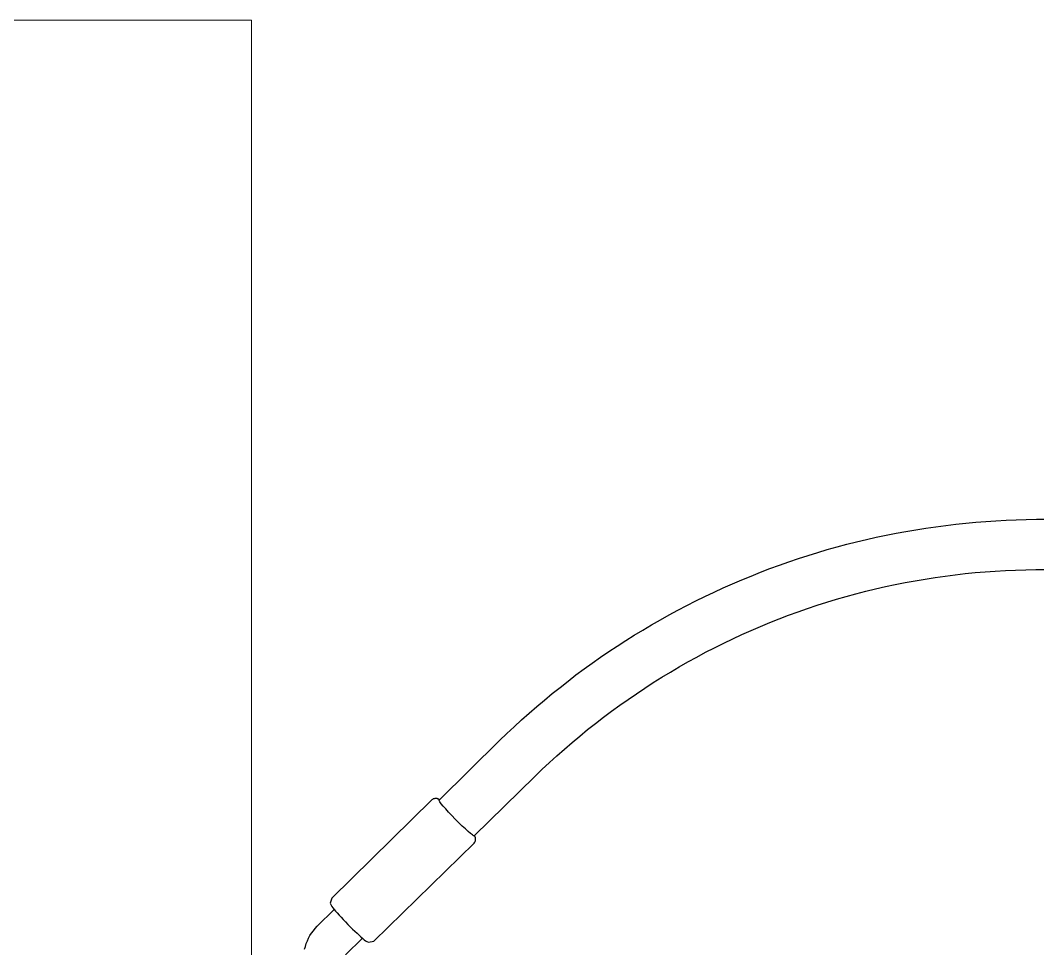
# Model space of a CAD drawing. Extents: x 475189 to 476029, y 1007718 to 1008015.
# Drawn here: x 475680.279 to 475681.364, y 1007760.29 to 1007761.281 of the extents above; entities that cross this region are included whole.
import ezdxf
from ezdxf.enums import TextEntityAlignment as Align

# ---------------------------------------------------------------- set-up
doc = ezdxf.new("R2010")
doc.units = 0
doc.header["$LTSCALE"] = 2
doc.header["$MEASUREMENT"] = 0
doc.layers.get('0').update_dxf_attribs({"linetype": 'CONTINUOUS', "lineweight": 0})
doc.layers.add('R.B', color=6, linetype='CONTINUOUS', lineweight=0)
doc.layers.add('TEXT', color=1, linetype='CONTINUOUS', lineweight=0)
doc.styles.add('ROMANS', font='ROMANS.SHX')
doc.styles.add('XT03_5', font='romans', dxfattribs={"width": 0.6, "height": 87.5})

# ---------------------------------------------------------------- blocks, each defined once
blk = doc.blocks.new('EXISTING')
at = {"color": 8}
for p, q in [((475677.8437, 1007761.2812), (475680.5255, 1007761.2812)), ((475680.5255, 1007761.2812), (475680.5255, 1007760.0347))]:
    blk.add_line(p, q, dxfattribs=at)
at = {"color": 8, "linetype": 'Continuous', "lineweight": -3}
for p, q in [((475680.7256, 1007760.4488), (475680.7903, 1007760.5122)), ((475680.7631, 1007760.4105), (475680.8278, 1007760.4739)), ((475680.6111, 1007760.3441), (475680.718, 1007760.4489)), ((475680.6561, 1007760.2982), (475680.763, 1007760.4029)), ((475680.5957, 1007760.314), (475680.6139, 1007760.3319)), ((475680.6257, 1007760.2834), (475680.6439, 1007760.3012))]:
    blk.add_line(p, q, dxfattribs=at)
for points in [[(475680.7903, 1007760.5122), (475680.798, 1007760.5197), (475680.8058, 1007760.527), (475680.8138, 1007760.5343), (475680.8218, 1007760.5415), (475680.8299, 1007760.5485), (475680.8381, 1007760.5555), (475680.8464, 1007760.5624), (475680.8548, 1007760.5691), (475680.8633, 1007760.5757), (475680.8718, 1007760.5823), (475680.8805, 1007760.5887), (475680.8892, 1007760.595), (475680.898, 1007760.6012), (475680.9069, 1007760.6072), (475680.9158, 1007760.6132), (475680.9249, 1007760.619), (475680.934, 1007760.6247), (475680.9432, 1007760.6303), (475680.9524, 1007760.6358), (475680.9618, 1007760.6412), (475680.9712, 1007760.6464), (475680.9806, 1007760.6515), (475680.9902, 1007760.6565), (475680.9998, 1007760.6614), (475681.0094, 1007760.6661), (475681.0192, 1007760.6708), (475681.0289, 1007760.6752), (475681.0388, 1007760.6796), (475681.0487, 1007760.6838), (475681.0586, 1007760.6879), (475681.0686, 1007760.6919), (475681.0787, 1007760.6958), (475681.0888, 1007760.6995), (475681.0989, 1007760.7031), (475681.1091, 1007760.7065), (475681.1194, 1007760.7098), (475681.1297, 1007760.713), (475681.14, 1007760.7161), (475681.1504, 1007760.719), (475681.1608, 1007760.7218), (475681.1712, 1007760.7244), (475681.1817, 1007760.7269), (475681.1922, 1007760.7293), (475681.2027, 1007760.7315), (475681.2133, 1007760.7336), (475681.2238, 1007760.7356), (475681.2345, 1007760.7374), (475681.2451, 1007760.7391), (475681.2558, 1007760.7406), (475681.2664, 1007760.742), (475681.2771, 1007760.7433), (475681.2878, 1007760.7444), (475681.2986, 1007760.7454), (475681.3093, 1007760.7463), (475681.32, 1007760.747), (475681.3308, 1007760.7476), (475681.3416, 1007760.748), (475681.3523, 1007760.7483), (475681.3631, 1007760.7485), (475681.3739, 1007760.7485)], [(475680.8278, 1007760.4739), (475680.8355, 1007760.4814), (475680.8434, 1007760.4887), (475680.8513, 1007760.496), (475680.8594, 1007760.5032), (475680.8676, 1007760.5102), (475680.8758, 1007760.5171), (475680.8842, 1007760.524), (475680.8926, 1007760.5306), (475680.9011, 1007760.5372), (475680.9098, 1007760.5437), (475680.9185, 1007760.55), (475680.9273, 1007760.5562), (475680.9362, 1007760.5623), (475680.9451, 1007760.5683), (475680.9542, 1007760.5741), (475680.9633, 1007760.5799), (475680.9725, 1007760.5854), (475680.9818, 1007760.5909), (475680.9912, 1007760.5962), (475681.0006, 1007760.6014), (475681.0101, 1007760.6065), (475681.0197, 1007760.6114), (475681.0294, 1007760.6162), (475681.0391, 1007760.6209), (475681.0489, 1007760.6254), (475681.0587, 1007760.6298), (475681.0686, 1007760.6341), (475681.0786, 1007760.6382), (475681.0886, 1007760.6422), (475681.0987, 1007760.646), (475681.1088, 1007760.6497), (475681.119, 1007760.6533), (475681.1292, 1007760.6567), (475681.1395, 1007760.6599), (475681.1498, 1007760.6631), (475681.1602, 1007760.6661), (475681.1706, 1007760.6689), (475681.181, 1007760.6716), (475681.1915, 1007760.6741), (475681.202, 1007760.6766), (475681.2125, 1007760.6788), (475681.2231, 1007760.6809), (475681.2337, 1007760.6829), (475681.2443, 1007760.6847), (475681.255, 1007760.6864), (475681.2657, 1007760.6879), (475681.2764, 1007760.6893), (475681.2871, 1007760.6905), (475681.2978, 1007760.6916), (475681.3086, 1007760.6925), (475681.3193, 1007760.6932), (475681.3301, 1007760.6939), (475681.3409, 1007760.6943), (475681.3517, 1007760.6947), (475681.3625, 1007760.6948), (475681.3732, 1007760.6949)], [(475680.7259, 1007760.4491), (475680.7258, 1007760.4492), (475680.7257, 1007760.4493), (475680.7255, 1007760.4494), (475680.7254, 1007760.4495), (475680.7252, 1007760.4495), (475680.7251, 1007760.4496), (475680.725, 1007760.4497), (475680.7248, 1007760.4498), (475680.7246, 1007760.4499), (475680.7244, 1007760.4499), (475680.7242, 1007760.45), (475680.724, 1007760.4501), (475680.7238, 1007760.4502), (475680.7235, 1007760.4503), (475680.7233, 1007760.4503), (475680.7229, 1007760.4504), (475680.7225, 1007760.4504), (475680.7221, 1007760.4505), (475680.7216, 1007760.4505), (475680.721, 1007760.4504), (475680.7203, 1007760.4502), (475680.7195, 1007760.4499), (475680.7187, 1007760.4495), (475680.718, 1007760.4489)], [(475680.763, 1007760.4029), (475680.7637, 1007760.4037), (475680.7641, 1007760.4044), (475680.7644, 1007760.4052), (475680.7646, 1007760.4058), (475680.7647, 1007760.4064), (475680.7647, 1007760.407), (475680.7647, 1007760.4074), (475680.7646, 1007760.4078), (475680.7646, 1007760.4081), (475680.7645, 1007760.4084), (475680.7644, 1007760.4087), (475680.7644, 1007760.4089), (475680.7643, 1007760.4091), (475680.7642, 1007760.4093), (475680.7641, 1007760.4095), (475680.7641, 1007760.4097), (475680.764, 1007760.4098), (475680.7639, 1007760.41), (475680.7638, 1007760.4101), (475680.7638, 1007760.4103), (475680.7637, 1007760.4104), (475680.7636, 1007760.4106), (475680.7635, 1007760.4107), (475680.7634, 1007760.4108)], [(475680.6111, 1007760.3441), (475680.6096, 1007760.3386), (475680.6104, 1007760.3367), (475680.6113, 1007760.3353), (475680.6124, 1007760.3338), (475680.6137, 1007760.3321), (475680.6152, 1007760.3303), (475680.617, 1007760.3282), (475680.619, 1007760.326), (475680.6212, 1007760.3236), (475680.6235, 1007760.3211), (475680.6259, 1007760.3186), (475680.6284, 1007760.316), (475680.6309, 1007760.3135), (475680.6333, 1007760.311), (475680.6358, 1007760.3087), (475680.6381, 1007760.3065), (475680.6403, 1007760.3044), (475680.6423, 1007760.3026), (475680.6442, 1007760.301), (475680.6458, 1007760.2997), (475680.6473, 1007760.2986), (475680.6486, 1007760.2977), (475680.6505, 1007760.2969), (475680.6561, 1007760.2982)], [(475680.5822, 1007760.2895), (475680.583, 1007760.2925), (475680.5839, 1007760.2955), (475680.5851, 1007760.2985), (475680.5864, 1007760.3013), (475680.5879, 1007760.3041), (475680.5896, 1007760.3068), (475680.5915, 1007760.3093), (475680.5935, 1007760.3117), (475680.5957, 1007760.314)]]:
    blk.add_lwpolyline(points, dxfattribs=at)
at = {"color": 8, "linetype": 'Continuous', "lineweight": -3, "extrusion": (0, 0, -1)}
blk.add_ellipse((475680.7444, 1007760.4297), major_axis=(-0.0188, 0.0191), ratio=0.073445, start_param=3.141593, end_param=6.283185, dxfattribs=at)
at = {"color": 8, "linetype": 'ByBlock', "style": 'ROMANS'}
for tag, height, width, p in [('DIRECTION', 0.5361, 0.85, (475672.3938, 1007828.2391)), ('DN', 1.0722, 0.708333, (475752.5516, 1007802.2382))]:
    blk.add_attdef(tag, text='', height=height, dxfattribs=dict(at, width=width)).set_placement(p, align=Align.MIDDLE_RIGHT)
at = {"color": 8, "style": 'XT03_5', "text_generation_flag": 4, "width": 0.6, "flags": 9}
for p, rotation in [((475706.5948, 1007775.5763), 270), ((475708.8166, 1007766.1034), 90)]:
    blk.add_attdef('KEYWORD', p, '', height=0.0375, rotation=rotation, dxfattribs=at)
at = {"color": 8, "style": 'XT03_5', "width": 0.6, "flags": 9}
for p, rotation in [((475708.8166, 1007775.5763), 270), ((475706.5948, 1007766.1034), 90)]:
    blk.add_attdef('KEYWORD', p, '', height=0.0375, rotation=rotation, dxfattribs=at)
at = {"layer": 'TEXT', "color": 8, "style": 'ROMANS', "width": 0.85, "flags": 8}
blk.add_attdef('WTD', text='', height=1.0722, rotation=180, dxfattribs=at).set_placement((475705.1732, 1007794.2001), align=Align.MIDDLE_CENTER)
blk.add_attdef('WTD', text='', height=1.0722, dxfattribs=at).set_placement((475731.4003, 1007752.4623), align=Align.MIDDLE_CENTER)

msp = doc.modelspace()

# ---------------------------------------------------------------- block references
at = {"layer": 'R.B'}
msp.add_blockref('EXISTING', (0, 0), dxfattribs=at)

doc.saveas('drawing.dxf')
